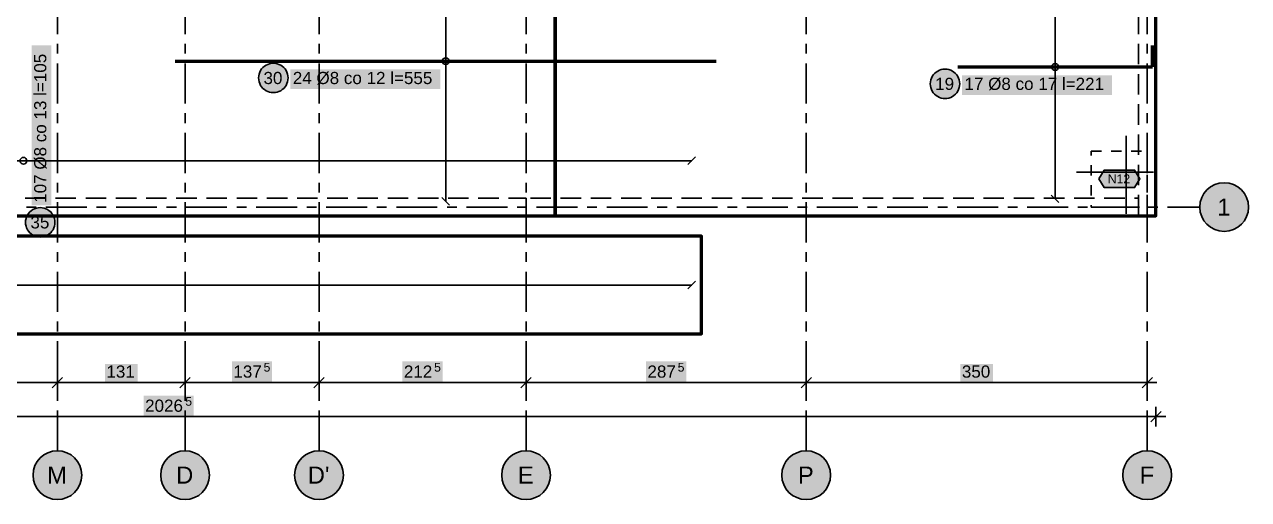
# Model space of a CAD drawing. Header units: metres. Extents: x -3.5 to 19.4, y -3 to 11.3.
# Drawn here: x 6.85 to 19.41, y -3 to 1.87 of the extents above; entities that cross this region are included whole.
import ezdxf

# ---------------------------------------------------------------- set-up
doc = ezdxf.new("R2010")
doc.units = ezdxf.units.M
for name, pattern in [('KRESKOWA', [5.25, 4.2, -1.05]), ('KRESKOWA_DROBNA', [3.15, 2.1, -1.05]), ('PUNKTOWA', [10.5, 8.4, -1.05, 0, -1.05])]:
    doc.linetypes.add(name, pattern=pattern)
for name, color, linetype, lineweight in [('A-MASKA', 7, 'Continuous', 18), ('K-KONSTR', 7, 'Continuous', 50), ('K-OSIE', 1, 'PUNKTOWA', 25), ('K-WYMIARY', 1, 'Continuous', 25), ('K-ZBROJENIE', 1, 'Continuous', 100), ('K-ZBROJENIE-OPIS', 2, 'Continuous', 25)]:
    doc.layers.add(name, color=color, linetype=linetype, lineweight=lineweight)
doc.styles.add('PL_ARIAL', font='arial.ttf')

msp = doc.modelspace()

# ---------------------------------------------------------------- hatches: boundary and pattern name
at = {"layer": 'A-MASKA', "true_color": 0xffffff}
for points in [[(7.129, 0.019), (7.129, 1.659), (6.926, 1.659), (6.926, 0.019)], [(9.581, 1.21), (11.121, 1.21), (11.121, 1.412), (9.581, 1.412)], [(16.475, 1.15), (18.015, 1.15), (18.015, 1.352), (16.475, 1.352)], [(7.678, -1.792), (8.012, -1.792), (8.012, -1.61), (7.678, -1.61)], [(8.981, -1.792), (9.394, -1.792), (9.394, -1.583), (8.981, -1.583)], [(10.731, -1.792), (11.144, -1.792), (11.144, -1.583), (10.731, -1.583)], [(13.231, -1.792), (13.644, -1.792), (13.644, -1.583), (13.231, -1.583)], [(16.458, -1.792), (16.792, -1.792), (16.792, -1.61), (16.458, -1.61)], [(8.075, -2.143), (8.59, -2.143), (8.59, -1.933), (8.075, -1.933)]]:
    msp.add_hatch(color=7, dxfattribs=at).paths.add_polyline_path(points)
at = {"layer": 'K-OSIE', "true_color": 0xffffff}
for points in [[(19.415, 0), (19.413, 0.033), (19.406, 0.065), (19.396, 0.096), (19.382, 0.125), (19.363, 0.152), (19.342, 0.177), (19.317, 0.198), (19.29, 0.217), (19.261, 0.231), (19.23, 0.241), (19.198, 0.248), (19.165, 0.25), (19.132, 0.248), (19.1, 0.241), (19.069, 0.231), (19.04, 0.217), (19.013, 0.198), (18.988, 0.177), (18.967, 0.152), (18.948, 0.125), (18.934, 0.096), (18.924, 0.065), (18.917, 0.033), (18.915, 0), (18.917, -0.033), (18.924, -0.065), (18.934, -0.096), (18.948, -0.125), (18.967, -0.152), (18.988, -0.177), (19.013, -0.198), (19.04, -0.217), (19.069, -0.231), (19.1, -0.241), (19.132, -0.248), (19.165, -0.25), (19.198, -0.248), (19.23, -0.241), (19.261, -0.231), (19.29, -0.217), (19.317, -0.198), (19.342, -0.177), (19.363, -0.152), (19.382, -0.125), (19.396, -0.096), (19.406, -0.065), (19.413, -0.033)], [(7.44, -2.75), (7.438, -2.717), (7.431, -2.685), (7.421, -2.654), (7.407, -2.625), (7.388, -2.598), (7.367, -2.573), (7.342, -2.552), (7.315, -2.533), (7.286, -2.519), (7.255, -2.509), (7.223, -2.502), (7.19, -2.5), (7.157, -2.502), (7.125, -2.509), (7.094, -2.519), (7.065, -2.533), (7.038, -2.552), (7.013, -2.573), (6.992, -2.598), (6.973, -2.625), (6.959, -2.654), (6.949, -2.685), (6.942, -2.717), (6.94, -2.75), (6.942, -2.783), (6.949, -2.815), (6.959, -2.846), (6.973, -2.875), (6.992, -2.902), (7.013, -2.927), (7.038, -2.948), (7.065, -2.967), (7.094, -2.981), (7.125, -2.991), (7.157, -2.998), (7.19, -3), (7.223, -2.998), (7.255, -2.991), (7.286, -2.981), (7.315, -2.967), (7.342, -2.948), (7.367, -2.927), (7.388, -2.902), (7.407, -2.875), (7.421, -2.846), (7.431, -2.815), (7.438, -2.783)], [(8.75, -2.75), (8.748, -2.717), (8.741, -2.685), (8.731, -2.654), (8.717, -2.625), (8.698, -2.598), (8.677, -2.573), (8.652, -2.552), (8.625, -2.533), (8.596, -2.519), (8.565, -2.509), (8.533, -2.502), (8.5, -2.5), (8.467, -2.502), (8.435, -2.509), (8.404, -2.519), (8.375, -2.533), (8.348, -2.552), (8.323, -2.573), (8.302, -2.598), (8.283, -2.625), (8.269, -2.654), (8.259, -2.685), (8.252, -2.717), (8.25, -2.75), (8.252, -2.783), (8.259, -2.815), (8.269, -2.846), (8.283, -2.875), (8.302, -2.902), (8.323, -2.927), (8.348, -2.948), (8.375, -2.967), (8.404, -2.981), (8.435, -2.991), (8.467, -2.998), (8.5, -3), (8.533, -2.998), (8.565, -2.991), (8.596, -2.981), (8.625, -2.967), (8.652, -2.948), (8.677, -2.927), (8.698, -2.902), (8.717, -2.875), (8.731, -2.846), (8.741, -2.815), (8.748, -2.783)], [(10.125, -2.75), (10.123, -2.717), (10.116, -2.685), (10.106, -2.654), (10.092, -2.625), (10.073, -2.598), (10.052, -2.573), (10.027, -2.552), (10, -2.533), (9.971, -2.519), (9.94, -2.509), (9.908, -2.502), (9.875, -2.5), (9.842, -2.502), (9.81, -2.509), (9.779, -2.519), (9.75, -2.533), (9.723, -2.552), (9.698, -2.573), (9.677, -2.598), (9.658, -2.625), (9.644, -2.654), (9.634, -2.685), (9.627, -2.717), (9.625, -2.75), (9.627, -2.783), (9.634, -2.815), (9.644, -2.846), (9.658, -2.875), (9.677, -2.902), (9.698, -2.927), (9.723, -2.948), (9.75, -2.967), (9.779, -2.981), (9.81, -2.991), (9.842, -2.998), (9.875, -3), (9.908, -2.998), (9.94, -2.991), (9.971, -2.981), (10, -2.967), (10.027, -2.948), (10.052, -2.927), (10.073, -2.902), (10.092, -2.875), (10.106, -2.846), (10.116, -2.815), (10.123, -2.783)], [(12.25, -2.75), (12.248, -2.717), (12.241, -2.685), (12.231, -2.654), (12.217, -2.625), (12.198, -2.598), (12.177, -2.573), (12.152, -2.552), (12.125, -2.533), (12.096, -2.519), (12.065, -2.509), (12.033, -2.502), (12, -2.5), (11.967, -2.502), (11.935, -2.509), (11.904, -2.519), (11.875, -2.533), (11.848, -2.552), (11.823, -2.573), (11.802, -2.598), (11.783, -2.625), (11.769, -2.654), (11.759, -2.685), (11.752, -2.717), (11.75, -2.75), (11.752, -2.783), (11.759, -2.815), (11.769, -2.846), (11.783, -2.875), (11.802, -2.902), (11.823, -2.927), (11.848, -2.948), (11.875, -2.967), (11.904, -2.981), (11.935, -2.991), (11.967, -2.998), (12, -3), (12.033, -2.998), (12.065, -2.991), (12.096, -2.981), (12.125, -2.967), (12.152, -2.948), (12.177, -2.927), (12.198, -2.902), (12.217, -2.875), (12.231, -2.846), (12.241, -2.815), (12.248, -2.783)], [(15.125, -2.75), (15.123, -2.717), (15.116, -2.685), (15.106, -2.654), (15.092, -2.625), (15.073, -2.598), (15.052, -2.573), (15.027, -2.552), (15, -2.533), (14.971, -2.519), (14.94, -2.509), (14.908, -2.502), (14.875, -2.5), (14.842, -2.502), (14.81, -2.509), (14.779, -2.519), (14.75, -2.533), (14.723, -2.552), (14.698, -2.573), (14.677, -2.598), (14.658, -2.625), (14.644, -2.654), (14.634, -2.685), (14.627, -2.717), (14.625, -2.75), (14.627, -2.783), (14.634, -2.815), (14.644, -2.846), (14.658, -2.875), (14.677, -2.902), (14.698, -2.927), (14.723, -2.948), (14.75, -2.967), (14.779, -2.981), (14.81, -2.991), (14.842, -2.998), (14.875, -3), (14.908, -2.998), (14.94, -2.991), (14.971, -2.981), (15, -2.967), (15.027, -2.948), (15.052, -2.927), (15.073, -2.902), (15.092, -2.875), (15.106, -2.846), (15.116, -2.815), (15.123, -2.783)], [(18.625, -2.75), (18.623, -2.717), (18.616, -2.685), (18.606, -2.654), (18.592, -2.625), (18.573, -2.598), (18.552, -2.573), (18.527, -2.552), (18.5, -2.533), (18.471, -2.519), (18.44, -2.509), (18.408, -2.502), (18.375, -2.5), (18.342, -2.502), (18.31, -2.509), (18.279, -2.519), (18.25, -2.533), (18.223, -2.552), (18.198, -2.573), (18.177, -2.598), (18.158, -2.625), (18.144, -2.654), (18.134, -2.685), (18.127, -2.717), (18.125, -2.75), (18.127, -2.783), (18.134, -2.815), (18.144, -2.846), (18.158, -2.875), (18.177, -2.902), (18.198, -2.927), (18.223, -2.948), (18.25, -2.967), (18.279, -2.981), (18.31, -2.991), (18.342, -2.998), (18.375, -3), (18.408, -2.998), (18.44, -2.991), (18.471, -2.981), (18.5, -2.967), (18.527, -2.948), (18.552, -2.927), (18.573, -2.902), (18.592, -2.875), (18.606, -2.846), (18.616, -2.815), (18.623, -2.783)]]:
    msp.add_hatch(color=7, dxfattribs=at).paths.add_polyline_path(points)
at = {"layer": 'K-ZBROJENIE-OPIS', "true_color": 0xffffff}
for points in [[(9.557, 1.325), (9.556, 1.345), (9.552, 1.364), (9.546, 1.383), (9.537, 1.4), (9.526, 1.417), (9.513, 1.432), (9.498, 1.445), (9.482, 1.456), (9.464, 1.464), (9.445, 1.471), (9.426, 1.475), (9.406, 1.476), (9.386, 1.475), (9.367, 1.471), (9.348, 1.464), (9.331, 1.456), (9.314, 1.445), (9.299, 1.432), (9.286, 1.417), (9.275, 1.4), (9.266, 1.383), (9.26, 1.364), (9.256, 1.345), (9.255, 1.325), (9.256, 1.305), (9.26, 1.286), (9.266, 1.267), (9.275, 1.249), (9.286, 1.233), (9.299, 1.218), (9.314, 1.205), (9.331, 1.194), (9.348, 1.185), (9.367, 1.179), (9.386, 1.175), (9.406, 1.174), (9.426, 1.175), (9.445, 1.179), (9.464, 1.185), (9.482, 1.194), (9.498, 1.205), (9.513, 1.218), (9.526, 1.233), (9.537, 1.249), (9.546, 1.267), (9.552, 1.286), (9.556, 1.305)], [(16.451, 1.265), (16.45, 1.285), (16.446, 1.304), (16.44, 1.323), (16.431, 1.341), (16.42, 1.357), (16.407, 1.372), (16.392, 1.385), (16.376, 1.396), (16.358, 1.405), (16.339, 1.411), (16.32, 1.415), (16.3, 1.416), (16.28, 1.415), (16.261, 1.411), (16.242, 1.405), (16.225, 1.396), (16.208, 1.385), (16.193, 1.372), (16.18, 1.357), (16.169, 1.341), (16.16, 1.323), (16.154, 1.304), (16.15, 1.285), (16.149, 1.265), (16.15, 1.245), (16.154, 1.226), (16.16, 1.207), (16.169, 1.189), (16.18, 1.173), (16.193, 1.158), (16.208, 1.145), (16.225, 1.134), (16.242, 1.125), (16.261, 1.119), (16.28, 1.115), (16.3, 1.114), (16.32, 1.115), (16.339, 1.119), (16.358, 1.125), (16.376, 1.134), (16.392, 1.145), (16.407, 1.158), (16.42, 1.173), (16.431, 1.189), (16.44, 1.207), (16.446, 1.226), (16.45, 1.245)], [(17.88, 0.29), (17.934, 0.38), (18.246, 0.38), (18.3, 0.29), (18.246, 0.2), (17.934, 0.2)], [(7.165, -0.156), (7.163, -0.137), (7.16, -0.117), (7.153, -0.099), (7.145, -0.081), (7.134, -0.065), (7.121, -0.05), (7.106, -0.037), (7.089, -0.026), (7.072, -0.017), (7.053, -0.011), (7.033, -0.007), (7.014, -0.005), (6.994, -0.007), (6.975, -0.011), (6.956, -0.017), (6.938, -0.026), (6.922, -0.037), (6.907, -0.05), (6.894, -0.065), (6.883, -0.081), (6.874, -0.099), (6.868, -0.117), (6.864, -0.137), (6.863, -0.156), (6.864, -0.176), (6.868, -0.196), (6.874, -0.214), (6.883, -0.232), (6.894, -0.248), (6.907, -0.263), (6.922, -0.276), (6.938, -0.287), (6.956, -0.296), (6.975, -0.302), (6.994, -0.306), (7.014, -0.308), (7.033, -0.306), (7.053, -0.302), (7.072, -0.296), (7.089, -0.287), (7.106, -0.276), (7.121, -0.263), (7.134, -0.248), (7.145, -0.232), (7.153, -0.214), (7.16, -0.196), (7.163, -0.176)]]:
    msp.add_hatch(color=7, dxfattribs=at).paths.add_polyline_path(points)

# ---------------------------------------------------------------- linework, layer by layer
at = {"layer": 'K-KONSTR', "lineweight": 70, "ltscale": 0.05}
for points in [[(12.3, -0.09), (18.465, -0.09), (18.465, 9.465), (11.91, 9.465), (11.91, 9.05), (12.3, 9.05)], [(-0.09, -0.09), (12.3, -0.09), (12.3, 8.84), (-0.09, 8.84)], [(-1.8, -1.3), (13.8, -1.3), (13.8, -0.3), (-0.3, -0.3), (-0.3, 5.125), (-1.8, 5.125)]]:
    msp.add_lwpolyline(points, close=True, dxfattribs=at)
at = {"layer": 'K-KONSTR', "linetype": 'KRESKOWA', "lineweight": 35, "ltscale": 0.05, "flags": 128}
for points in [[(18.285, 9.465), (18.465, 9.465), (18.465, -0.09), (18.285, -0.09)], [(12, 0.09), (12, -0.09), (0, -0.09), (0, 0.09)], [(18.285, -0.09), (12, -0.09), (12, 0.09), (18.285, 0.09)]]:
    msp.add_lwpolyline(points, close=True, dxfattribs=at)
at = {"layer": 'K-OSIE', "linetype": 'PUNKTOWA', "lineweight": 35, "ltscale": 0.049096, "flags": 128}
for points in [[(7.19, -2.5), (7.19, 10.8)], [(8.5, -2.5), (8.5, 10.8)], [(9.875, -2.5), (9.875, 10.8)], [(12, -2.5), (12, 10.8)], [(14.875, -2.5), (14.875, 10.8)], [(18.375, -2.5), (18.375, 10.8)]]:
    msp.add_lwpolyline(points, dxfattribs=at)
at = {"layer": 'K-OSIE', "linetype": 'PUNKTOWA', "lineweight": 35, "ltscale": 0.049932, "flags": 128}
msp.add_lwpolyline([(-3, 0), (18.915, 0)], dxfattribs=at)
at = {"layer": 'K-OSIE', "linetype": 'Continuous', "lineweight": 35, "ltscale": 0.05}
for centre in [(19.165, 0), (7.19, -2.75), (8.5, -2.75), (9.875, -2.75), (12, -2.75), (14.875, -2.75), (18.375, -2.75)]:
    msp.add_circle(centre, 0.25, dxfattribs=at)
at = {"layer": 'K-WYMIARY', "lineweight": 35, "ltscale": 0.05}
for points in [[(7.137, -1.853), (7.243, -1.747)], [(7.19, -1.7), (7.19, -1.9)], [(8.447, -1.853), (8.553, -1.747)], [(8.5, -1.7), (8.5, -1.9)], [(9.822, -1.853), (9.928, -1.747)], [(9.875, -1.7), (9.875, -1.9)], [(11.947, -1.853), (12.053, -1.747)], [(12, -1.7), (12, -1.9)], [(14.822, -1.853), (14.928, -1.747)], [(14.875, -1.7), (14.875, -1.9)], [(18.322, -1.853), (18.428, -1.747)], [(18.375, -1.7), (18.375, -1.9)], [(-1.1, -1.8), (18.475, -1.8)], [(18.412, -2.203), (18.518, -2.097)], [(18.465, -2.05), (18.465, -2.25)], [(-1.9, -2.15), (18.565, -2.15)]]:
    msp.add_lwpolyline(points, dxfattribs=at)
at = {"layer": 'K-ZBROJENIE', "lineweight": 70, "ltscale": 0.05}
for points in [[(18.43, 1.438), (18.43, 1.657)], [(8.4, 1.497), (13.95, 1.497)], [(16.43, 1.438), (18.43, 1.438)]]:
    msp.add_lwpolyline(points, dxfattribs=at)
at = {"layer": 'K-ZBROJENIE', "lineweight": 35, "ltscale": 0.05}
for points in [[(18.159, -0.07), (18.159, 0.73)], [(17.65, 0.359), (18.44, 0.359)]]:
    msp.add_lwpolyline(points, dxfattribs=at)
at = {"layer": 'K-ZBROJENIE-OPIS', "lineweight": 35, "ltscale": 0.05}
for points in [[(11.175, 0.06), (11.175, 2.815)], [(17.43, 0.085), (17.43, 2.79)], [(13.661, 0.436), (13.739, 0.514)], [(-0.018, 0.475), (13.7, 0.475)], [(11.214, 0.021), (11.136, 0.099)], [(17.469, 0.046), (17.391, 0.123)], [(-0.277, -0.8), (13.7, -0.8)], [(13.661, -0.839), (13.739, -0.761)]]:
    msp.add_lwpolyline(points, dxfattribs=at)
for points in [[(9.557, 1.325), (9.556, 1.345), (9.552, 1.364), (9.546, 1.383), (9.537, 1.4), (9.526, 1.417), (9.513, 1.432), (9.498, 1.445), (9.482, 1.456), (9.464, 1.464), (9.445, 1.471), (9.426, 1.475), (9.406, 1.476), (9.386, 1.475), (9.367, 1.471), (9.348, 1.464), (9.331, 1.456), (9.314, 1.445), (9.299, 1.432), (9.286, 1.417), (9.275, 1.4), (9.266, 1.383), (9.26, 1.364), (9.256, 1.345), (9.255, 1.325), (9.256, 1.305), (9.26, 1.286), (9.266, 1.267), (9.275, 1.249), (9.286, 1.233), (9.299, 1.218), (9.314, 1.205), (9.331, 1.194), (9.348, 1.185), (9.367, 1.179), (9.386, 1.175), (9.406, 1.174), (9.426, 1.175), (9.445, 1.179), (9.464, 1.185), (9.482, 1.194), (9.498, 1.205), (9.513, 1.218), (9.526, 1.233), (9.537, 1.249), (9.546, 1.267), (9.552, 1.286), (9.556, 1.305)], [(16.451, 1.265), (16.45, 1.285), (16.446, 1.304), (16.44, 1.323), (16.431, 1.341), (16.42, 1.357), (16.407, 1.372), (16.392, 1.385), (16.376, 1.396), (16.358, 1.405), (16.339, 1.411), (16.32, 1.415), (16.3, 1.416), (16.28, 1.415), (16.261, 1.411), (16.242, 1.405), (16.225, 1.396), (16.208, 1.385), (16.193, 1.372), (16.18, 1.357), (16.169, 1.341), (16.16, 1.323), (16.154, 1.304), (16.15, 1.285), (16.149, 1.265), (16.15, 1.245), (16.154, 1.226), (16.16, 1.207), (16.169, 1.189), (16.18, 1.173), (16.193, 1.158), (16.208, 1.145), (16.225, 1.134), (16.242, 1.125), (16.261, 1.119), (16.28, 1.115), (16.3, 1.114), (16.32, 1.115), (16.339, 1.119), (16.358, 1.125), (16.376, 1.134), (16.392, 1.145), (16.407, 1.158), (16.42, 1.173), (16.431, 1.189), (16.44, 1.207), (16.446, 1.226), (16.45, 1.245)], [(17.88, 0.29), (17.934, 0.38), (18.246, 0.38), (18.3, 0.29), (18.246, 0.2), (17.934, 0.2)], [(7.165, -0.156), (7.163, -0.137), (7.16, -0.117), (7.153, -0.099), (7.145, -0.081), (7.134, -0.065), (7.121, -0.05), (7.106, -0.037), (7.089, -0.026), (7.072, -0.017), (7.053, -0.011), (7.033, -0.007), (7.014, -0.005), (6.994, -0.007), (6.975, -0.011), (6.956, -0.017), (6.938, -0.026), (6.922, -0.037), (6.907, -0.05), (6.894, -0.065), (6.883, -0.081), (6.874, -0.099), (6.868, -0.117), (6.864, -0.137), (6.863, -0.156), (6.864, -0.176), (6.868, -0.196), (6.874, -0.214), (6.883, -0.232), (6.894, -0.248), (6.907, -0.263), (6.922, -0.276), (6.938, -0.287), (6.956, -0.296), (6.975, -0.302), (6.994, -0.306), (7.014, -0.308), (7.033, -0.306), (7.053, -0.302), (7.072, -0.296), (7.089, -0.287), (7.106, -0.276), (7.121, -0.263), (7.134, -0.248), (7.145, -0.232), (7.153, -0.214), (7.16, -0.196), (7.163, -0.176)]]:
    msp.add_lwpolyline(points, close=True, dxfattribs=at)
at = {"layer": 'K-ZBROJENIE-OPIS', "linetype": 'KRESKOWA_DROBNA', "lineweight": 35, "ltscale": 0.05, "flags": 128}
msp.add_lwpolyline([(17.8, 0.575), (18.375, 0.575), (18.375, 0), (17.8, 0)], close=True, dxfattribs=at)
at = {"layer": 'K-ZBROJENIE-OPIS', "lineweight": 35, "ltscale": 0.05}
for centre in [(11.175, 1.497), (17.43, 1.438), (6.841, 0.475)]:
    msp.add_circle(centre, 0.035, dxfattribs=at)

# ---------------------------------------------------------------- texts
at = {"layer": 'K-OSIE', "style": 'PL_ARIAL'}
for s, p in [('1', (19.094, -0.088)), ('M', (7.084, -2.837)), ('D', (8.408, -2.837)), ("D'", (9.759, -2.837)), ('E', (11.915, -2.837)), ('P', (14.79, -2.837)), ('F', (18.297, -2.837))]:
    msp.add_text(s, height=0.175, dxfattribs=at).set_placement(p)
at = {"layer": 'K-WYMIARY', "style": 'PL_ARIAL'}
for s, height, p in [('131', 0.125, (7.693, -1.75)), ('137', 0.125, (8.996, -1.75)), ('5', 0.09, (9.306, -1.688)), ('212', 0.125, (10.746, -1.75)), ('5', 0.09, (11.056, -1.688)), ('287', 0.125, (13.246, -1.75)), ('5', 0.09, (13.556, -1.688)), ('350', 0.125, (16.473, -1.75)), ('2026', 0.125, (8.09, -2.1)), ('5', 0.09, (8.502, -2.038))]:
    msp.add_text(s, height=height, dxfattribs=at).set_placement(p)
at = {"layer": 'K-ZBROJENIE-OPIS', "style": 'PL_ARIAL'}
msp.add_text('107 Ø8 co 13 l=105', height=0.125, rotation=90, dxfattribs=at).set_placement((7.076, 0.044))
for s, height, p in [('30', 0.125, (9.305, 1.262)), ('24 Ø8 co 12 l=555', 0.125, (9.606, 1.262)), ('19', 0.125, (16.199, 1.202)), ('17 Ø8 co 17 l=221', 0.125, (16.5, 1.202)), ('N12', 0.09, (17.97, 0.245)), ('35', 0.125, (6.913, -0.219))]:
    msp.add_text(s, height=height, dxfattribs=at).set_placement(p)

doc.saveas('drawing.dxf')
